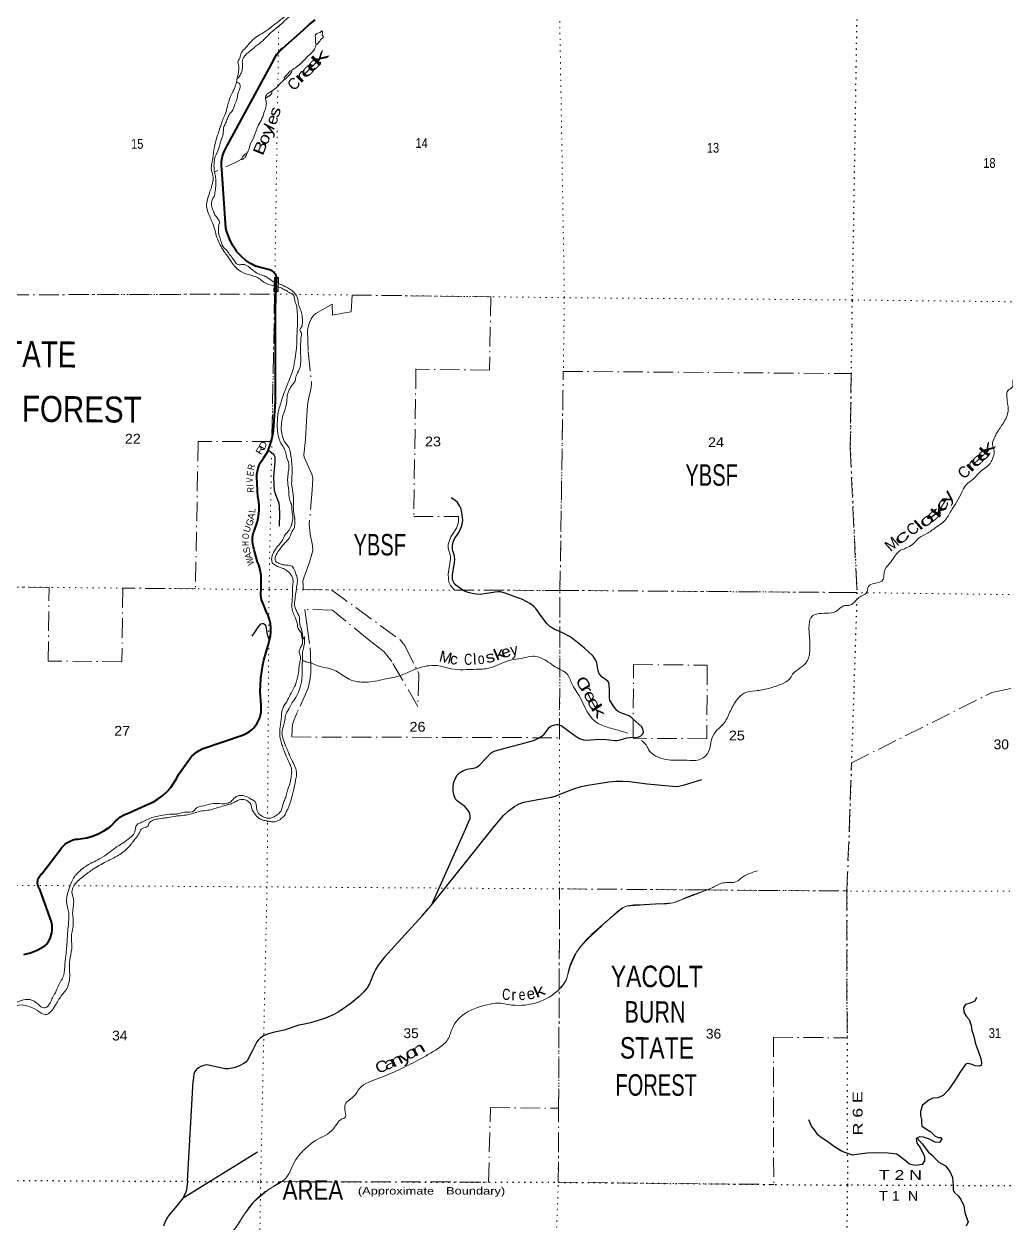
# Model space of a CAD drawing. Header units: feet. Extents: x -481249 to -254670, y -730376 to -544252.
# Drawn here: x -302916 to -285320, y -691409 to -669920 of the extents above; entities that cross this region are included whole.
import ezdxf

# ---------------------------------------------------------------- set-up
doc = ezdxf.new("R2010")
doc.units = ezdxf.units.FT
doc.header["$LTSCALE"] = 70
doc.linetypes.add('DOT_DASHED', pattern=[7.7, 5, -1.2, 0.3, -1.2])
doc.linetypes.add('DOTTED', pattern=[1.5, 0.3, -1.2])
for name, color, linetype, lineweight in [('26', 7, 'Continuous', 40), ('27', 7, 'Continuous', 13), ('29', 7, 'Continuous', 25), ('34', 7, 'Continuous', 25), ('39', 7, 'Continuous', 13), ('41', 7, 'Continuous', 13), ('44', 7, 'DOT_DASHED', 13), ('6', 7, 'DOTTED', 25), ('61', 7, 'Continuous', 13), ('7', 7, 'DOTTED', 13)]:
    doc.layers.add(name, color=color, linetype=linetype, lineweight=lineweight)

msp = doc.modelspace()

# ---------------------------------------------------------------- linework, layer by layer
at = {"layer": '26'}
for points in [[(-298389.34, -674464.91), (-298393.02, -674447.71), (-298398.47, -674431), (-298405.64, -674414.95), (-298414.44, -674399.73), (-298424.79, -674385.52), (-298436.57, -674372.47), (-298449.65, -674360.72), (-298463.88, -674350.4), (-298479.12, -674341.62), (-298488.26, -674337.56), (-298513.14, -674328.76), (-298538.26, -674321.96), (-298764.72, -674260.64), (-298857.94, -674210.04), (-298945.35, -674149.98), (-299026.02, -674081.11), (-299099.03, -674004.18), (-299109.62, -673991.59), (-299178.6, -673882.84), (-299235.84, -673767.48), (-299280.71, -673646.77), (-299300.52, -673576.23), (-299371.16, -672519.03), (-299377.19, -672461.53), (-299377.17, -672403.71), (-299371.12, -672346.22), (-299359.08, -672289.67), (-299341.2, -672234.69), (-299317.67, -672181.88), (-299298.37, -672147.17), (-298440.09, -670560.58), (-298413.79, -670508.71), (-298382.21, -670459.88), (-298345.71, -670414.62), (-298329.62, -670398.46), (-298304.78, -670373.52), (-298279.72, -670351.76), (-297912.2, -670032.56), (-297810.34, -669934.73), (-297698.81, -669848.08)], [(-298445.81, -677203.12), (-298409.21, -676686.48), (-298408.76, -676021.05), (-298408.02, -675018.89), (-298389.34, -674464.91)], [(-301275.6, -684207.67), (-301231.09, -684164.74), (-301189.16, -684132.03), (-301144.04, -684103.87), (-301096.22, -684080.59), (-301063.48, -684068.04), (-300689, -683900.53), (-300597, -683858.67), (-300509.87, -683807.43), (-300428.58, -683747.36), (-300354.02, -683679.12), (-300286.99, -683603.46), (-300228.24, -683521.21), (-300178.41, -683433.27), (-300149.76, -683370.36), (-299917.51, -683052.68), (-299874.04, -683009.78), (-299826.33, -682971.66), (-299774.9, -682938.73), (-299720.3, -682911.37), (-299705.43, -682905.11), (-299017.82, -682671.51), (-298968.58, -682653.48), (-298921.49, -682630.4), (-298877.08, -682602.53), (-298835.82, -682570.17), (-298798.17, -682533.68), (-298764.54, -682493.44), (-298735.3, -682449.92), (-298710.77, -682403.57), (-298691.22, -682354.92), (-298676.86, -682304.49), (-298667.85, -682252.83), (-298664.29, -682200.51), (-298666.22, -682148.11), (-298668.58, -682126.86), (-298683.38, -681886.49), (-298672.97, -681645.89), (-298637.46, -681407.69), (-298618.3, -681321.77), (-298536.57, -681034.21), (-298514.07, -680962.63), (-298499.17, -680889.1), (-298492.03, -680814.42), (-298492.75, -680739.39), (-298501.3, -680664.85), (-298517.6, -680591.62), (-298541.46, -680520.49), (-298567.34, -680462.58), (-298625.6, -680321.52), (-298643.41, -680281.9), (-298656.98, -680240.65), (-298666.17, -680198.2), (-298670.86, -680155.02), (-298671.02, -680111.58), (-298666.64, -680068.37), (-298664.24, -680054.44), (-298667.9, -679870), (-298668.42, -679805.09), (-298675.72, -679740.59), (-298689.73, -679677.21), (-298710.28, -679615.64), (-298732.1, -679566.51), (-298789.3, -679341.28), (-298804.68, -679291.3), (-298814.75, -679239.99), (-298819.4, -679187.91), (-298818.59, -679135.63), (-298812.31, -679083.72), (-298800.64, -679032.75), (-298793.07, -679008.52), (-298732.86, -678838.93), (-298712.67, -678740.86), (-298702.84, -678641.22), (-298703.48, -678541.1), (-298714.59, -678441.6), (-298723.23, -678396.1), (-298742.73, -678041.08), (-298740.54, -677986.68), (-298732.68, -677932.82), (-298719.23, -677880.07), (-298700.35, -677829.02), (-298676.22, -677780.22), (-298647.13, -677734.2), (-298622.31, -677701.91), (-298548.75, -677584.61), (-298501.79, -677464.23), (-298467.68, -677339.61), (-298446.77, -677212.11), (-298445.81, -677203.12)], [(-302918.84, -686598.96), (-302797.84, -686564.24), (-302681.13, -686517.06), (-302569.98, -686457.95), (-302544.33, -686442.09), (-302512.95, -686409.06), (-302485.2, -686372.94), (-302461.38, -686334.11), (-302441.74, -686293.01), (-302426.51, -686250.08), (-302415.85, -686205.79), (-302409.88, -686160.63), (-302408.66, -686115.09), (-302412.21, -686069.68), (-302420.48, -686024.88), (-302423.51, -686012.98), (-302625.4, -685441.79), (-302638.28, -685424.31), (-302649.26, -685405.58), (-302658.23, -685385.8), (-302665.07, -685365.2), (-302669.73, -685343.99), (-302672.15, -685322.42), (-302672.29, -685300.7), (-302670.17, -685279.1), (-302665.8, -685257.83), (-302659.23, -685237.13), (-302650.53, -685217.24), (-302639.8, -685198.36), (-302627.16, -685180.71), (-302612.74, -685164.48), (-302596.7, -685149.84), (-302594.14, -685147.78), (-302267.18, -684721.16), (-302242.96, -684685.8), (-302215.17, -684653.17), (-302184.13, -684623.62), (-302150.17, -684597.48), (-302113.66, -684575.04), (-302075, -684556.53), (-302034.63, -684542.16), (-301992.97, -684532.1), (-301950.49, -684526.44), (-301908.73, -684525.23), (-301797.53, -684506.32), (-301688.92, -684475.9), (-301584.08, -684434.29), (-301484.16, -684381.95), (-301390.26, -684319.45), (-301361.79, -684297.52), (-301275.6, -684207.67)]]:
    msp.add_lwpolyline(points, dxfattribs=at)
at = {"layer": '29'}
for p, q in [((-294978.41, -684288.32), (-295621.59, -685715.53)), ((-299984.62, -690658.48), (-299886.84, -688867.3)), ((-300063.96, -690955.91), (-298731.8, -690130.89))]:
    msp.add_line(p, q, dxfattribs=at)
for points in [[(-298536.6, -677560.22), (-298453.7, -677620.6), (-298436.64, -677641.93), (-298423.85, -677676.05), (-298419.59, -677759.23), (-298443.04, -678038.64), (-298440.91, -678175.14), (-298430.25, -678266.85), (-298419.59, -678320.17), (-298366.3, -678460.94), (-298351.37, -678503.6), (-298342.85, -678580.38), (-298336.45, -678693.42), (-298344.98, -678919.5)], [(-295204.91, -679433.48), (-295235.82, -679346.03), (-295240.09, -679311.91), (-295237.95, -679252.19), (-295220.9, -679190.33), (-295201.71, -679149.81), (-295133.5, -679053.83), (-295097.26, -678987.71), (-295075.94, -678923.73), (-295056.75, -678861.87), (-295054.62, -678808.55), (-295067.41, -678672.05), (-295084.47, -678608.06), (-295105.78, -678561.14), (-295127.1, -678524.88), (-295150.55, -678495.02), (-295197.45, -678456.63), (-295259.27, -678411.84)], [(-292427.21, -681852.13), (-292430.41, -681764.7), (-292438.94, -681724.17), (-292454.93, -681698.58), (-292557.25, -681626.06), (-292596.69, -681579.14), (-292615.87, -681553.55), (-292625.47, -681515.15), (-292651.05, -681370.12), (-292679.83, -681304), (-292719.27, -681250.68), (-292881.28, -681101.38), (-293085.93, -680935.02), (-293139.22, -680898.76), (-293277.79, -680828.37), (-293418.49, -680764.39), (-293495.22, -680715.34), (-293554.92, -680657.75), (-293670.04, -680499.91), (-293743.58, -680397.53), (-293780.89, -680359.15), (-293851.23, -680305.82), (-293985.54, -680235.44), (-294309.57, -680111.73), (-294377.78, -680098.93), (-294418.28, -680096.8), (-294475.85, -680103.2), (-294665.57, -680135.19), (-294740.19, -680141.59), (-294815.86, -680137.32), (-294885.15, -680124.53), (-294956.56, -680107.46), (-295021.58, -680081.87), (-295103.65, -680032.81), (-295179.33, -679975.23), (-295208.11, -679941.1), (-295229.43, -679896.31), (-295237.96, -679855.78), (-295239.02, -679787.54), (-295200.65, -679574.25), (-295196.39, -679508.12), (-295204.91, -679433.48)], [(-298515.68, -680970.56), (-298546.45, -680888.12), (-298552.31, -680863.59), (-298577.89, -680712.16), (-298590.15, -680691.9), (-298603.47, -680680.16), (-298619.99, -680671.63), (-298641.84, -680669.5), (-298667.96, -680674.83), (-298677.55, -680679.1), (-298690.87, -680688.69), (-298722.85, -680729.22), (-298793.2, -680833.73), (-298833.7, -680893.45)], [(-294978.41, -684288.32), (-294921.37, -684159.88), (-294918.17, -684108.7), (-294934.16, -684053.24), (-294975.73, -683989.26), (-295019.44, -683942.33), (-295147.34, -683848.49), (-295182.51, -683810.09), (-295207.03, -683754.64), (-295225.15, -683669.33), (-295224.09, -683592.54), (-295212.35, -683507.23), (-295185.71, -683434.71), (-295152.67, -683383.52), (-295113.23, -683340.87), (-295054.6, -683302.47), (-294976.8, -683276.88), (-294831.84, -683251.29), (-294794.53, -683234.22), (-294746.57, -683200.1), (-294546.18, -682982.55), (-294514.21, -682961.22), (-294473.7, -682944.15), (-294315.95, -682905.76), (-293868.28, -682786.32), (-293769.16, -682754.33), (-293697.74, -682718.07), (-293634.86, -682681.81), (-293595.41, -682645.55), (-293497.35, -682521.85), (-293474.97, -682504.78), (-293464.31, -682500.52), (-293403.56, -682479.19), (-293376.91, -682477.05), (-293344.93, -682477.05), (-293292.7, -682491.99), (-293024.1, -682688.21), (-292963.35, -682722.33), (-292890.87, -682750.06), (-292840.77, -682756.46), (-292678.75, -682743.67), (-292529.53, -682739.4), (-292329.14, -682760.73), (-292290.77, -682760.73), (-292235.35, -682747.93), (-292111.7, -682713.81), (-292060.54, -682705.27), (-291924.11, -682701.01), (-291896.39, -682694.61), (-291864.42, -682679.68), (-291826.04, -682643.42), (-291813.26, -682607.16), (-291826.04, -682558.11), (-291847.36, -682517.58), (-291945.43, -682423.74), (-292025.37, -682353.36), (-292077.6, -682321.36), (-292171.39, -682282.97), (-292260.93, -682244.58), (-292293.98, -682221.13), (-292313.16, -682201.93), (-292354.73, -682146.46), (-292402.7, -682065.43), (-292415.49, -682035.57), (-292422.94, -682001.43), (-292427.21, -681852.13)], [(-294482.42, -684294.6), (-294323.43, -684106.57), (-294232.83, -684019.11), (-294127.31, -683944.47), (-294040.97, -683895.41), (-293961.03, -683867.69), (-293709.48, -683820.76), (-293466.46, -683778.11), (-293395.05, -683758.9), (-293138.17, -683654.4), (-293047.57, -683620.27), (-292930.32, -683586.14), (-292814.14, -683560.56), (-292438.96, -683500.84), (-292306.78, -683490.16), (-292183.14, -683490.16), (-292068.03, -683496.57), (-291748.27, -683534.96), (-291296.33, -683581.88), (-291229.17, -683584.02), (-291180.14, -683577.62), (-291083.16, -683556.29), (-290771.92, -683458.18)], [(-296463.65, -686647.65), (-295778.88, -685900.92), (-295665.35, -685770.11), (-295621.59, -685715.53), (-294482.42, -684294.6)], [(-296463.65, -686647.65), (-296569.38, -686788.89), (-296611.92, -686857.43), (-296652.41, -686942.58), (-296727.14, -687121.18), (-296768.65, -687193.88), (-296826.77, -687262.41), (-296911.88, -687349.64), (-297050.96, -687465.94), (-297275.14, -687623.78), (-297389.31, -687686.08), (-297515.94, -687740.08), (-297642.56, -687781.62), (-297781.64, -687819), (-297919.67, -687848.08), (-297993.37, -687864.69), (-298254.92, -687951.91), (-298450.04, -687993.45), (-298536.18, -688016.3), (-298611.96, -688047.45), (-298679.41, -688091.06), (-298718.85, -688130.52), (-298740.65, -688159.6), (-298827.84, -688329.9), (-298910.87, -688487.73), (-298942, -688527.2), (-298985.6, -688558.35), (-299054.1, -688593.66), (-299151.66, -688624.8), (-299257.52, -688645.58), (-299298, -688647.65), (-299317.72, -688645.57), (-299417.36, -688620.65), (-299609.37, -688579.12)], [(-285849.76, -687365.68), (-285880.68, -687435.36), (-285959.27, -687470.25), (-286047.74, -687492.96), (-286078.51, -687550.62), (-286073.47, -687630.87), (-286036.28, -687703.59), (-285980.88, -687762.55), (-285946.12, -687871.3), (-285929.14, -687957.74), (-285904.09, -688040.3), (-285882.97, -688116.78), (-285865.89, -688195.2), (-285811.56, -688342.34), (-285772.93, -688461.17), (-285759.85, -688539.54), (-285762.42, -688585.6), (-285798.66, -688599.08), (-285872.71, -688589.94), (-285942.51, -688560.83), (-286016.55, -688551.69), (-286050.87, -688571.21), (-286146.79, -688712.07), (-286242.9, -688868.95), (-286353, -689021.62), (-286448.46, -689124.4), (-286539.12, -689163.11), (-286629.4, -689169.76), (-286704.03, -689208.72), (-286817.36, -689297.2), (-286854.84, -689412.88), (-286851.69, -689483.08), (-286836.52, -689553.46), (-286835.2, -689609.6), (-286825.93, -689671.87), (-286666.84, -689774.49), (-286591.59, -689849.78), (-286527.76, -689874.8), (-286489.68, -689875.37), (-286469.94, -689899.72), (-286508.84, -689967.28), (-286586.92, -689960.09), (-286692.52, -689908.38), (-286796.29, -689870.74), (-286868.33, -689861.63), (-286914.12, -689889.15)], [(-299609.37, -688579.12), (-299651.92, -688574.96), (-299691.36, -688583.26), (-299745.33, -688601.95), (-299791, -688628.95), (-299828.36, -688662.18), (-299859.5, -688707.87), (-299869.88, -688739.02), (-299878.18, -688790.95), (-299886.84, -688867.3)], [(-288268.76, -690120.44), (-288391.84, -690043.78), (-288512.81, -689953.12), (-288632.25, -689876.66), (-288689.56, -689826.28), (-288749.57, -689735.58), (-288803.5, -689673.27), (-288851.64, -689556.57)], [(-286914.12, -689889.15), (-286926.89, -689896.82), (-286917.82, -689975.13), (-286862.61, -690050.12), (-286782.41, -690211.67), (-286777.42, -690295.93), (-286824.3, -690359.36), (-286946.76, -690375.54), (-287050.74, -690355.93), (-287126.09, -690288.65), (-287273.04, -690176.2), (-287433.11, -690153.74), (-287625.49, -690150.83), (-287809.95, -690156.06), (-287950.47, -690173.98), (-288068.97, -690194.23), (-288190.73, -690152.3), (-288268.76, -690120.44)], [(-286914.12, -689889.15), (-286823.81, -689990.58), (-286709.36, -690138.62), (-286633.92, -690197.89), (-286590.49, -690252.66), (-286523.11, -690315.81), (-286403.71, -690385.76), (-286328.73, -690483.1), (-286279.93, -690590.06), (-286265.7, -690738.59), (-286266.61, -690812.74), (-286247.08, -690855.12), (-286171.79, -690926.41), (-286130.41, -690985.16), (-286077.67, -691098.19), (-286055.12, -691220.8), (-286030.14, -691309.36), (-285999.01, -691385.99), (-286034.03, -691463.63)], [(-299984.62, -690658.48), (-299995.46, -690759.78), (-300005.84, -690811.7), (-300024.52, -690869.85), (-300063.96, -690955.91)], [(-300063.96, -690955.91), (-300178.14, -691098.3), (-300315.14, -691260.29), (-300353.54, -691322.59), (-300389.87, -691397.36), (-300413.74, -691463.82)]]:
    msp.add_lwpolyline(points, dxfattribs=at)
at = {"layer": '34', "lineweight": 13}
msp.add_spline([(-261118.49, -684692.96), (-261186.54, -684902.46), (-261332.31, -685186.87), (-261520.98, -685536.77), (-261805.35, -685845.13), (-262159.22, -686100.34), (-262512.28, -686289.42), (-263134.02, -686486.46), (-263860.11, -686693.95), (-264932.06, -686992.41), (-265650.08, -687196.02), (-266372.34, -687427.58), (-267079.81, -687639.36), (-268661.36, -688202), (-268934.94, -688326.88), (-269740.16, -688777.69), (-271165.93, -689666.27), (-271538.62, -689874.89), (-272434.97, -690338.36), (-273188.14, -690629.62), (-274255.54, -690884.07), (-275165.07, -691012.62), (-276612.05, -691165.12), (-277601.15, -691244.37), (-278534.75, -691374.56), (-278979.04, -691484.09), (-279587.41, -691735.45), (-280358.3, -692164.74), (-280951.86, -692516.53), (-281369.18, -692714.66), (-281817.06, -692790.07), (-282545.92, -692730.95), (-283180.27, -692647.2), (-283645.33, -692652.19), (-284125.93, -692806.89), (-284680.08, -693187.73), (-285323.42, -693841.42), (-286094.36, -694439.06), (-286894.38, -694791.74), (-287495.57, -694947.01), (-288146.12, -695041.39), (-288330.43, -695051.31)], degree=3, dxfattribs=at)
at = {"layer": '39'}
msp.add_line((-299500.37, -672572.66), (-299441.28, -672545.26), dxfattribs=at)
for points in [[(-298243.26, -670910.88), (-298252.03, -670891.38), (-298234.9, -670859.58), (-298188.41, -670814.31), (-298154.16, -670766.6), (-298121.13, -670750.7), (-298113.79, -670770.27), (-298146.82, -670816.76), (-298201.87, -670871.81), (-298228.78, -670906.06), (-298242.24, -670910.96)], [(-299297.75, -672478.8), (-299137.5, -672405.81), (-299020.57, -672341.19)]]:
    msp.add_lwpolyline(points, dxfattribs=at)
for points in [[(-299086.34, -670901.23), (-299033.2, -670815.73), (-299008.29, -670745.9), (-298999.37, -670673.86), (-299002.17, -670579.62), (-298979.42, -670521.79), (-298861.77, -670401.06), (-298770.73, -670326.07), (-298637.26, -670219.57), (-298527.75, -670108.75), (-298402.25, -670000.14), (-298262.56, -669877.69), (-298171.45, -669796.69), (-298056.04, -669693.96), (-297946.58, -669587.15), (-297813, -669472.63), (-297689.2, -669339.95), (-297575.68, -669229.18), (-297460.07, -669110.42), (-297330.21, -668973.81), (-297234.22, -668824.73), (-297108.14, -668670.03), (-297008.66, -668561.08), (-296935.44, -668469.83), (-296853.67, -668336.6), (-296777.47, -668169.23), (-296728.01, -668057.63), (-296629.28, -667850.46), (-296547.46, -667713.22), (-296445.52, -667568.23), (-296377.94, -667448.84), (-296340.72, -667355.12), (-296293.61, -667271.55), (-296262.24, -667165.73), (-296212.42, -667026.07), (-296155.66, -666970.69), (-296093.23, -666941.44), (-296027.03, -666930.27), (-295937.34, -666961.5), (-295873.6, -666986.38), (-295763.21, -666963.76), (-295649.02, -666957.22), (-295542.48, -666922.52), (-295455.82, -666877.55), (-295367.4, -666850.64), (-295193.08, -666837.35), (-295091.23, -666822.56), (-295030.46, -666825.03), (-295004.17, -666808.6)], [(-298432.38, -674611.19), (-298480.76, -674599.05), (-298570.49, -674571.83), (-298755.16, -674453.18), (-298852.88, -674423.85), (-298942.61, -674396.63), (-299103.54, -674300.34), (-299180.51, -674213.15), (-299251.21, -674106.01), (-299312.21, -674023.04), (-299355.46, -673960.34), (-299412.18, -673855.38), (-299460.81, -673744.51), (-299495.16, -673611.78), (-299549.24, -673456.75), (-299588.15, -673368.05), (-299634.53, -673237.17), (-299641.11, -673124.84), (-299609.53, -673002.99), (-299588.65, -672935.11), (-299557.48, -672845.32), (-299540.6, -672777.4), (-299523.72, -672709.47), (-299534.71, -672629.15), (-299558.59, -672460.48), (-299541.53, -672378.52), (-299528.4, -672290.5), (-299513.09, -672188.48), (-299485.29, -672048.54), (-299447.53, -671912.74), (-299412.15, -671806.96), (-299383.03, -671721.16), (-299353.97, -671639.36), (-299312.71, -671543.68), (-299268.77, -671393.93), (-299200.02, -671182.36), (-299173.36, -671132.6), (-299144.55, -671070.84), (-299123.82, -671014.99), (-299107.12, -670961.09), (-299100.48, -670911.07), (-299087.78, -670857.11), (-299074.95, -670793.14), (-299067.47, -670676.99), (-299078.23, -670578.64), (-299045.59, -670530.96), (-299043.26, -670504.93), (-298920.82, -670322.12), (-298811.16, -670199.28), (-298685.92, -670110.71), (-298542.59, -670016.36), (-298423.32, -669925.71), (-298277.76, -669813.35), (-298140.18, -669698.88), (-298026.74, -669594.13), (-297909.15, -669477.4), (-297825.86, -669382.27), (-297758.64, -669290.94), (-297636.63, -669142.2), (-297563.48, -669056.97), (-297433.86, -668938.39), (-297350.57, -668843.26), (-297267.21, -668742.12)], [(-298117.99, -670748.7), (-298030.65, -670688.44), (-297986.16, -670652.94), (-297890.91, -670561.97), (-297821.97, -670492.72), (-297712.33, -670371.87), (-297691.8, -670332.05), (-297681.26, -670290.1), (-297690.78, -670251.89), (-297693.61, -670159.66), (-297695.21, -670127.57), (-297652.62, -670084.03), (-297608.4, -670070.57), (-297578.05, -670044.91), (-297568.55, -670085.12), (-297572.94, -670115.13), (-297551.35, -670149.48), (-297579.78, -670181.18), (-297616.4, -670226.8), (-297644.9, -670264.52), (-297681.11, -670293.31)], [(-299540.16, -673058.01), (-299503.32, -672994.35), (-299494.65, -672942.35), (-299479.19, -672828.3), (-299475.86, -672724.12), (-299481.18, -672669.93), (-299502.02, -672577.46), (-299510.09, -672425.03), (-299490.5, -672301.02), (-299447.29, -672209.38), (-299386.73, -672011.74), (-299347.09, -671885.98), (-299333.45, -671757.88), (-299302.66, -671698.15), (-299271.62, -671618.38), (-299232.57, -671538.71), (-299159.17, -671433.43), (-299138.18, -671357.54), (-299094.85, -671255.88), (-299085.8, -671173.82), (-299069.28, -671133.95), (-299044.21, -671052.1), (-299045.55, -670999.97), (-299107.12, -670961.09)], [(-299018.92, -672344.11), (-298998.04, -672301.39), (-298977.7, -672275.6), (-298947.32, -672247.93), (-298925.12, -672234.19), (-298871.45, -672106.61), (-298789.17, -671933.3), (-298720.62, -671737.77), (-298651.02, -671616.41), (-298605.25, -671480.71), (-298576.03, -671386.88), (-298578.94, -671300.66), (-298590.26, -671246.4), (-298561.4, -671180.63), (-298527.01, -671153.01), (-298466.48, -671115.72), (-298375.45, -671040.73), (-298300.37, -670961.53), (-298243.26, -670910.88)], [(-298474.38, -671121.69), (-298474.99, -671130.25), (-298476.21, -671151.96), (-298478.97, -671164.81), (-298499.76, -671190.5), (-298509.55, -671200.29), (-298524.84, -671211.91), (-298541.66, -671219.56), (-298560.63, -671233.01), (-298571.02, -671238.82), (-298585.4, -671242.49), (-298590.9, -671241.58)], [(-298921.8, -672232.05), (-298931.41, -672271.54), (-298950.62, -672307.82), (-298994.37, -672340.91), (-299013.58, -672347.31), (-299020.57, -672341.19)], [(-288151.22, -680343.67), (-288090.4, -680323.25), (-287988.36, -680229.06), (-287915.15, -680174.4), (-287823.9, -680120.1), (-287781.46, -679998.65), (-287680.24, -679946.56), (-287520.49, -679873.59), (-287506.83, -679789.65), (-287489.06, -679699.79), (-287386.2, -679563.52), (-287311.98, -679456.74), (-287238.18, -679372.02), (-287106.71, -679310.51), (-286997.24, -679246.55), (-286874.66, -679126.72), (-286728.82, -679047.45), (-286568.33, -678936.4), (-286419.82, -678823.11), (-286304.13, -678644.99), (-286204.93, -678490.6), (-286115.48, -678321.98), (-286044.8, -678191.08), (-285959.17, -678116.62), (-285849, -678016.58), (-285787.58, -677949.65), (-285689.93, -677875.43), (-285583.54, -677763.29), (-285545.61, -677667.82), (-285529.88, -677579.91), (-285561.45, -677450.96), (-285527.07, -677331.35), (-285481.32, -677246.06), (-285369.79, -677075.88), (-285311.55, -676966.78), (-285280.9, -676833.07), (-285290.75, -676720.59), (-285305.83, -676567.91), (-285288.37, -676494.08), (-285215.07, -676435.4), (-285193.87, -676375.68), (-285196.91, -676325.5), (-285154.86, -676224.09), (-285104.76, -676120.84), (-285077.96, -675979.03), (-285050.69, -675813.16), (-285017.69, -675661.45), (-284967.74, -675566.22), (-284876.94, -675431.71), (-284752.13, -675299.89), (-284701.91, -675190.63), (-284672.81, -675137.08), (-284555.25, -675069.28), (-284450.85, -674957.1), (-284405.15, -674873.81), (-284212.21, -674743.37), (-284084.28, -674657.73), (-284012.01, -674444.65), (-283995.44, -674210.4), (-283986.64, -674066.22), (-283977.01, -673879.95), (-283921.8, -673616.41), (-283881.17, -673484.9), (-283825.78, -673315.59), (-283787.5, -673202.08), (-283733.68, -673010.69), (-283709.7, -672910.92), (-283657.44, -672799.7), (-283601.75, -672718.61), (-283545.95, -672631.52), (-283538.39, -672551.47)], [(-298432.21, -674539.6), (-298447.89, -674533.33), (-298568.99, -674453.59), (-298662.63, -674418.3), (-298766.1, -674368.86), (-298894.95, -674268.97), (-298990.54, -674229.65), (-299062.67, -674234.73), (-299106.47, -674216.12), (-299143.87, -674165.53), (-299189.11, -674102.81), (-299252.14, -674021.81), (-299293.49, -673967.16), (-299354.72, -673902.23), (-299383.7, -673819.68), (-299416.45, -673719.03), (-299431.41, -673636.66), (-299430.55, -673568.53), (-299426.16, -673538.52), (-299413.26, -673468.54), (-299483.89, -673355.38), (-299517.05, -673286.8), (-299551.9, -673194.15), (-299554.91, -673115.94), (-299540.16, -673058.01)], [(-298335.91, -677376.91), (-298362.84, -677290.38), (-298373.55, -677188.02), (-298378.66, -677117.8), (-298373.33, -677013.65), (-298366.05, -676913.52), (-298342.64, -676803.59), (-298305.16, -676689.83), (-298284.15, -676611.93), (-298259.24, -676542.11), (-298215.83, -676434.44), (-298172.32, -676318.75), (-298120.7, -676195.15), (-298080.83, -676051.36), (-298065.52, -675949.34), (-298037.24, -675771.32), (-298025.55, -675639.18), (-298023.35, -675466.84), (-298017.8, -675344.65), (-298014.37, -675232.45), (-298015.83, -675190.34), (-298016.97, -675122.18), (-298025.7, -675021.85), (-298036.79, -674949.55), (-298056.22, -674903.2), (-298067.49, -674844.93), (-298080.82, -674790.64), (-298102.4, -674756.28), (-298156.24, -674739.55), (-298195.91, -674710.98), (-298233.66, -674688.44), (-298271.46, -674669.91), (-298321.19, -674645.21), (-298432.38, -674611.19)], [(-297886.26, -680900.34), (-297904.73, -680936.18), (-297933.28, -680819.55), (-297958.15, -680729.04), (-297977.07, -680642.61), (-297979.9, -680550.37), (-298009.14, -680487.86), (-298042.22, -680413.27), (-298067.27, -680336.78), (-298062.07, -680242.64), (-298050.99, -680158.6), (-298037.91, -680074.59), (-298026.78, -679986.55), (-298015.53, -679888.48), (-298036.37, -679796.01), (-298065.43, -679719.47), (-298112.44, -679638.69), (-298208.29, -679619.41), (-298290.2, -679606.32), (-298359.92, -679579.36), (-298409.53, -679544.64), (-298416.92, -679496.44), (-298396.09, -679432.57), (-298332.74, -679331.17), (-298235.14, -679212.18), (-298180.38, -679156.77), (-298128.99, -679051.21), (-298071.47, -678935.7), (-298060.29, -678843.65), (-298074.73, -678719.19), (-298089.23, -678600.75), (-298085.5, -678464.5), (-298090.18, -678360.22), (-298117.96, -678183.48), (-298116.38, -678059.23), (-298110.59, -677919), (-298116.97, -677790.64), (-298131.37, -677664.18), (-298146.34, -677581.81), (-298179.19, -677489.19), (-298208.78, -677454.73), (-298236.4, -677422.3), (-298283.03, -677311.46), (-298301.9, -677221.02), (-298299.97, -677068.72), (-298272.11, -676924.77), (-298211.49, -676723.12), (-298197.72, -676585), (-298162.3, -676475.22), (-298097, -676377.85), (-298058.18, -676316.22), (-298039.04, -676228.28), (-297983.55, -676114.75), (-297955.69, -675970.8), (-297956.42, -675870.58), (-297962.64, -675730.19), (-297954.75, -675581.98), (-297950.01, -675523.91), (-297945.32, -675469.86), (-297970.45, -675399.38), (-297943.79, -675349.62), (-297924.68, -675263.68), (-297926.2, -675225.58), (-297933.21, -675147.32), (-297959.91, -675042.75), (-297987.14, -674980.26), (-298003.98, -674887.84), (-298023.1, -674817.44), (-298076.07, -674732.57), (-298133.51, -674683.72), (-298210.98, -674636.62), (-298282.63, -674603.62), (-298344.32, -674574.76), (-298432.21, -674539.6)], [(-300778.18, -684214.14), (-300638.12, -684149.72), (-300467.4, -684105.84), (-300304.97, -684083.89), (-300176.79, -684079.54), (-300042.23, -684045.21), (-299869.77, -684021.39), (-299843.32, -683987.66), (-299692.44, -683929.49), (-299527.77, -683889.54), (-299371.68, -683893.57), (-299259.44, -683883), (-299188.8, -683837.81), (-299132.02, -683780.42), (-299045.49, -683745.47), (-298931.66, -683766.99), (-298836.2, -683816.33), (-298774.71, -683861.22), (-298748.09, -683971.81), (-298711.29, -684068.49), (-298653.8, -684113.33), (-298604.12, -684142.04), (-298522.21, -684155.13), (-298435.79, -684128.19), (-298373.23, -684088.91), (-298310.29, -684019.58), (-298258.16, -683855.9), (-298225.09, -683774.15), (-298195.69, -683666.3), (-298152.06, -683540.59), (-298130.51, -683420.61), (-298119.2, -683318.54), (-298132.04, -683226.17), (-298173, -683141.46), (-298215.76, -683040.69), (-298262.35, -682925.84), (-298293.25, -682837.25), (-298321.98, -682734.65), (-298332.94, -682652.33), (-298325.25, -682520.15), (-298302.79, -682328.03), (-298291.38, -682217.94), (-298225.73, -682092.52), (-298162.2, -681977.09), (-298092.44, -681843.7), (-298043.1, -681742.12), (-298019.97, -681654.23), (-297996.67, -681554.32), (-297991.75, -681482.23), (-297978.65, -681396.21), (-297963.54, -681310.22), (-297966.6, -681236.02), (-297983.62, -681157.63), (-297958.79, -681093.82), (-297927.87, -681024.07), (-297923.16, -680968.01), (-297938.38, -680895.04), (-297949.47, -680833.38), (-298002.49, -680752.51), (-298017.54, -680676.15), (-298036.61, -680601.75), (-298061.86, -680541.29), (-298102.62, -680440.54), (-298115.41, -680344.17), (-298107.75, -680213.99), (-298103.96, -680073.74), (-298100.74, -679977.57), (-298093.89, -679911.52), (-298106.99, -679839.19), (-298154.05, -679762.42), (-298205.53, -679717.65), (-298289.01, -679670.47), (-298356.78, -679647.54), (-298422.43, -679614.62), (-298458.15, -679590.11), (-298477.5, -679537.74), (-298468.4, -679451.68), (-298443.62, -679391.87), (-298372.14, -679280.55), (-298292.88, -679187.38), (-298227.25, -679063.96), (-298164.23, -678988.61), (-298108.36, -678845.03), (-298100.97, -678736.89), (-298115.48, -678618.45), (-298124.34, -678528.14), (-298159.22, -678437.49), (-298169.32, -678287.04), (-298180.36, -678210.73), (-298190.28, -678046.24), (-298176.72, -677924.16), (-298171.21, -677805.97), (-298209.66, -677681.21), (-298226.63, -677598.81), (-298265.52, -677508.11), (-298310.58, -677431.36), (-298335.91, -677376.91)], [(-291850.33, -682759), (-291820.55, -682784.93), (-291755.46, -682861.94), (-291724.2, -682922.48), (-291631.3, -683015.88), (-291276.23, -683114.69), (-291036.02, -683115.8), (-290823.7, -683106.53), (-290649.73, -682964.48), (-290590.61, -682722.72), (-290492.6, -682571.66), (-290383.14, -682464.85), (-290266.3, -682249.9), (-290141.4, -682031.04), (-290011.77, -681912.47), (-289807.03, -681869.02), (-289580.32, -681829.87), (-289355.15, -681754.63), (-289201.86, -681664.42), (-289142.67, -681574.99), (-289005.09, -681460.52), (-288891.63, -681353.76), (-288834.71, -681128.01), (-288840.09, -680921.5), (-288846.99, -680676.88), (-288797.16, -680537.22), (-288712.57, -680496.23), (-288536.2, -680480.48), (-288367.64, -680448.59), (-288298.85, -680391.36), (-288242.32, -680354.01)], [(-288242.32, -680354.01), (-288220.11, -680345.15), (-288191.49, -680342.76), (-288165.25, -680342.76), (-288150.5, -680343.62)], [(-300650.8, -684215.57), (-300612.66, -684194.15), (-300526.26, -684169.21), (-300403.91, -684150.76), (-300331.75, -684143.68), (-300189.26, -684115.46), (-300117.1, -684108.38), (-299974.74, -684090.18), (-299854.19, -684055.67), (-299717.65, -684023.37), (-299591.33, -684006.97), (-299474.78, -683972.4), (-299360.26, -683939.81), (-299243.73, -683907.25), (-299165.29, -683878.2), (-299122.95, -683854.7), (-299058.52, -683825.47), (-298950.41, -683824.87), (-298898.73, -683853.6), (-298849.38, -683908.36), (-298832.28, -683980.74), (-298791.25, -684059.44), (-298722.19, -684138.5), (-298694.44, -684160.91), (-298616.77, -684191.98), (-298548.87, -684204.89), (-298480.94, -684215.79), (-298414.89, -684216.65), (-298308.1, -684161.91), (-298249.31, -684104.55), (-298206.18, -684018.92), (-298175.42, -683961.2), (-298139.99, -683851.42), (-298102.41, -683729.64), (-298079.15, -683631.73), (-298057.7, -683519.77), (-298044.78, -683447.78), (-298031.49, -683347.74), (-298048.39, -683259.33), (-298104.9, -683138.34), (-298151.74, -683043.52), (-298186.6, -682950.87), (-298229.41, -682854.11), (-298277.74, -682719.19), (-298292.58, -682626.8), (-298266.95, -682500.86), (-298241.58, -682394.96), (-298220.14, -682283), (-298183.3, -682219.34), (-298107.46, -682080.02), (-298074.8, -682030.33), (-297992.77, -681877.07), (-297967.78, -681801.23), (-297942.59, -681709.35), (-297933.26, -681605.25), (-297928.47, -681543.18), (-297930.76, -681408.86), (-297925.82, -681334.76), (-297924.9, -681262.62), (-297926.29, -681214.5), (-297915.21, -681130.46), (-297894.1, -681044.55), (-297889.18, -680972.46), (-297886.26, -680900.34)], [(-297926.7, -681322.83), (-297842.01, -681355.89), (-297734.28, -681385.35), (-297624.76, -681430.87), (-297459.06, -681467.09), (-297329.55, -681514.87), (-297089.2, -681662.3), (-296787.6, -681716.32), (-296460.64, -681664.44), (-296205.68, -681607.62), (-295954.14, -681504.66), (-295658.79, -681420.3), (-295452.68, -681426.98), (-295263.12, -681475.54), (-295047.13, -681492.37), (-294810.83, -681485.42), (-294536.16, -681452.9), (-294363.08, -681380.99), (-294145.97, -681309.64), (-293963.45, -681281.95), (-293798.89, -681250.01), (-293585.52, -681314.91), (-293329.36, -681478.58), (-293204.13, -681548.35), (-293104.34, -681730.04), (-292951.48, -681988.57), (-292867.58, -682160.03), (-292672.77, -682425.12), (-292467.81, -682521.98), (-292198.52, -682597.63), (-292094.65, -682631.66)], [(-307698.63, -687659.46), (-307534.48, -687494.92), (-307482.49, -687460.62), (-307309.04, -687401.31), (-307200.22, -687361.17), (-307088.85, -687210.74), (-307064.01, -687116.17), (-306986.64, -686971.93), (-306858.63, -686840.11), (-306802.27, -686798.08), (-306716.89, -686730.17), (-306570.41, -686697.89), (-306387.46, -686806.24), (-306195.09, -686968.77), (-306012.24, -687087.13), (-305841.45, -687209.35), (-305750.55, -687316.59), (-305589.79, -687440.69), (-305516.66, -687525.68), (-305401.42, -687603.17), (-305226.6, -687723.44), (-305112.7, -687740.83), (-304886.77, -687763.59), (-304656.74, -687778.38), (-304264.5, -687785.12), (-304064.38, -687789.53), (-303695.69, -687753.93), (-303517.02, -687706.02), (-303346.16, -687639.99), (-303122.99, -687550.57), (-303000.36, -687501.98), (-302846.45, -687521.86), (-302687.09, -687591.88), (-302529.87, -687673.88), (-302355.92, -687509.76), (-302247.95, -687338.84), (-302138.18, -687185.96), (-302098.35, -687022.22), (-302096.82, -686701.82), (-302060.53, -686495.99), (-302061.69, -686237.63), (-302031.56, -686045.74), (-302043.45, -685853.35), (-302030.58, -685593.16), (-302057.36, -685480.69), (-301995.65, -685329.24), (-301823.79, -685173.1), (-301658.36, -685054.94), (-301406.62, -684915.79), (-301197.2, -684802.17), (-301031.5, -684659.98), (-300911.75, -684509.22), (-300848.67, -684415.86), (-300815.94, -684352.17), (-300765.62, -684326.74), (-300693.13, -684287.57), (-300661.93, -684222.15), (-300650.46, -684215.33)], [(-305550.08, -687384.46), (-305310.96, -687568.22), (-305199.44, -687619.63), (-305063.83, -687665.32), (-304865.92, -687687.74), (-304579.79, -687697.2), (-304379.74, -687707.63), (-304185.36, -687687.94), (-304044.98, -687663.6), (-303904.58, -687637.26), (-303720.21, -687617.46), (-303527.84, -687597.75), (-303381.5, -687577.49), (-303253.1, -687551), (-303144.46, -687500.24), (-303027.76, -687445.58), (-302891.18, -687403.17), (-302779.19, -687412.53), (-302687.7, -687465.7), (-302614.38, -687532.67), (-302540.51, -687549.59), (-302498.28, -687532.07), (-302482.07, -687514.24), (-302443.45, -687460.64), (-302404.43, -687370.99), (-302353.41, -687281.49), (-302297.94, -687151.99), (-302203.8, -686964.88), (-302183.65, -686770.86), (-302161.44, -686570.87), (-302140.54, -686308.78), (-302131.08, -686176.72), (-302117.44, -686028.69), (-302112.49, -685942.63), (-302111.67, -685868.55), (-302128.67, -685776.22), (-302153.39, -685657.77), (-302131.46, -685483.8), (-302079.86, -685342.24), (-302006.16, -685192.93), (-301967.67, -685151.34), (-301862.49, -685052.48), (-301691.23, -684950.41), (-301560.35, -684879.89), (-301405.14, -684781.63), (-301277.96, -684683.04), (-301185.26, -684626.08), (-301118.7, -684580.82), (-301031.92, -684515.78), (-300991.52, -684482.23), (-300930.53, -684396.85), (-300895.18, -684277.12), (-300846.75, -684241.65), (-300777.62, -684213.88)], [(-292360.1, -685900.12), (-292150.17, -685740.44), (-291803.47, -685702.57), (-291599.16, -685689.02), (-291280.68, -685668.83), (-291093.69, -685592.98), (-290741.98, -685463.05), (-290575.12, -685396.98), (-290390.04, -685313.1), (-290137.52, -685284.1), (-290076.95, -685236.77), (-289773.16, -685096.25)], [(-299398.85, -691830.94), (-299390.9, -691819.16), (-299114.95, -691480.04), (-298929.67, -691195.9), (-298787.62, -691019.38), (-298516.95, -690796.35), (-298220.54, -690599.66), (-298044.77, -690269.35), (-297890.68, -690090.97), (-297690.74, -689929.17), (-297370.18, -689720.76), (-297194.02, -689536.64), (-297183.99, -689534.76), (-297167.58, -689316.67), (-297009.53, -689142.35), (-296897.8, -688993.5), (-296573.62, -688819.17), (-296195.58, -688661.52), (-295857.44, -688491.38), (-295494.81, -688279.47), (-295318.84, -688113.37), (-295234.47, -687904.11), (-295057.93, -687685.95), (-294615.49, -687497.04), (-294415, -687467.42), (-294235.15, -687493.62), (-293756.47, -687467.35), (-293369.89, -687261.74), (-293199.38, -687045.51), (-293153.34, -686863.83), (-293009.72, -686545.14), (-292871.69, -686370.58), (-292503.54, -686020.55), (-292360.1, -685900.12)]]:
    msp.add_spline(points, degree=3, dxfattribs=at)
at = {"layer": '44'}
for p, q in [((-293311.46, -680071.78), (-293252.54, -676145.36)), ((-288095.43, -676185.82), (-288096.25, -676185.81)), ((-288144.81, -680108.72), (-293311.46, -680071.78)), ((-287990.08, -680110.74), (-288144.81, -680108.72)), ((-293326.45, -687219.97), (-293317.6, -685419.95)), ((-290676.93, -685438.64), (-293317.6, -685419.95)), ((-288173.75, -685458.2), (-288167.74, -688091.13)), ((-289487.78, -688077.69), (-289481.76, -690717.88)), ((-289487.78, -688077.69), (-288249.43, -688090.3)), ((-288243.63, -688090.36), (-288167.74, -688091.13)), ((-293342.77, -690678.57), (-293335.6, -689351.79)), ((-293342.77, -690678.57), (-289481.76, -690717.88))]:
    msp.add_line(p, q, dxfattribs=at)
for points in [[(-308906.9, -669436.93), (-303657.14, -669527.09), (-303719.89, -674775.6), (-298424.75, -674760.12), (-298474.29, -677400.28), (-299794.6, -677404.14), (-299844.12, -680043.16), (-301146.51, -680030.23), (-301160.13, -681350.15), (-302480.07, -681337.05), (-302466.44, -680017.12), (-303786.38, -680004.02), (-303753.46, -677415.39), (-309019.25, -677351.11), (-308941.95, -674711.86)], [(-291995.19, -681401.23), (-290675.21, -681410.67), (-290678.91, -682730.67), (-291998.89, -682721.23)]]:
    msp.add_lwpolyline(points, close=True, dxfattribs=at)
for points in [[(-297036.73, -674777.6), (-297054.65, -675079.39), (-297203.89, -675101.98), (-297389.15, -675138.47), (-297392, -674944.04), (-297687.83, -675111.16), (-297730.34, -675147.25), (-297768.1, -675205.24), (-297800.21, -675269.49), (-297823.15, -675349.81), (-297833.88, -675420.32), (-297821.63, -675789.36), (-297762.66, -676358.62), (-297770.65, -676436.17), (-297822.29, -676673), (-297833.27, -676754.66), (-297847.92, -676928.48), (-297861.8, -677148.4), (-297873.56, -677364.39), (-297901.41, -677640.24), (-297894.05, -677682.27), (-297759.21, -677986.74), (-297743.15, -678028.05), (-297739.96, -678072.02), (-297751.35, -678274), (-297803.5, -678877.33), (-297790.36, -679062.08), (-297745.59, -679263.91), (-297742, -679355.57), (-297755.77, -679424.41), (-297797.66, -679562.71), (-297903.47, -679845.72), (-297916.32, -679906.31), (-297915.16, -679983.58), (-297914.02, -680057.76), (-297404.85, -680062.35), (-296166.29, -680964.87), (-296092.59, -681059.46), (-295858.99, -681524.11), (-295842.94, -681565.42), (-295840.56, -681612.73), (-295858.84, -682149.06), (-296326.8, -681344.25), (-296464.6, -681171.41), (-296729.8, -680962.31), (-297388.79, -680427.22), (-297882.42, -680411.4), (-297847.42, -680679.02), (-297788.36, -681097.69), (-297779.85, -681210.87), (-297772.97, -681467.89), (-297777.56, -681545.91), (-297791.32, -681683.59), (-297823.77, -681825.79), (-298021.79, -682258.02), (-298082.31, -682403.29), (-298101.69, -682471.76), (-298112.12, -682559.33), (-298117.87, -682697.48)], [(-297036.73, -674777.6), (-294552.63, -674808.87), (-294572.39, -676125.55), (-295892.24, -676105.75), (-295931.83, -678743.98), (-295127.19, -678746.37), (-295131.3, -678849.05), (-295166.28, -678957.59), (-295266.67, -679111.74), (-295312.59, -679240.73), (-295315.26, -679315.25), (-295275.62, -679458.47), (-295271.67, -679509.98), (-295314.12, -679781.43), (-295300.98, -679920.49), (-295271.68, -679982.06), (-295200.76, -680066.16), (-293311.46, -680071.78)], [(-293311.46, -680071.78), (-293252.54, -676145.36), (-288096.25, -676185.81)], [(-288095.43, -676185.82), (-288112.24, -677519.85), (-287990.08, -680110.74)], [(-298117.87, -682697.48), (-293318.87, -682711.77), (-293311.46, -680071.78)], [(-288128.57, -684374.12), (-288089.4, -683161.3), (-285575.69, -681903.28), (-283141.33, -681391.46), (-282670.1, -680975.68), (-282637.98, -680180.51)], [(-288211.03, -685458.08), (-288173.75, -685458.2), (-288128.57, -684374.12)], [(-293326.45, -687219.97), (-293259.88, -687148.15), (-293201.89, -687055.12), (-293131.93, -686811.04), (-293017.78, -686556.82), (-292919.28, -686426.03), (-292810.67, -686313.66), (-292399.11, -685931.29), (-292181.96, -685755.49), (-292099.12, -685726.02), (-292054.08, -685722.86), (-291289.07, -685670.75), (-291225.55, -685654.17), (-291075.51, -685591.54), (-290676.93, -685438.64)], [(-290676.93, -685438.64), (-289753.67, -685447.85), (-288211.03, -685458.08)], [(-298314.95, -690667.46), (-294591.61, -690674.43), (-294558.47, -689340.74), (-293335.6, -689351.79), (-293326.45, -687219.97)], [(-300932.34, -692997.64), (-300805.56, -692841.39), (-300679.25, -692714.25), (-300658.47, -692694.23), (-300597.72, -692659.23), (-300468.48, -692694.37), (-300419.91, -692718.88), (-300351.04, -692749.49), (-300281.08, -692762.39), (-300248.6, -692764.38), (-300209.29, -692762.39), (-300141.63, -692753.18), (-300089.51, -692732.56), (-299993.9, -692662.92), (-299858.13, -692587.39), (-299774.95, -692531.98), (-299719.59, -692468.59), (-299455.57, -691925.53), (-299402.49, -691829.39), (-299110.71, -691472.05), (-298975.62, -691264.91), (-298795.56, -691027.55), (-298565.33, -690833.76), (-298314.95, -690667.46)]]:
    msp.add_lwpolyline(points, dxfattribs=at)
at = {"layer": '6'}
for points in [[(-287837.86, -661054.11), (-287883.64, -664377.84), (-287991.36, -669626.69), (-288084.7, -675333.64), (-288112.24, -677519.85), (-287990.08, -680110.74), (-288128.57, -684374.12)], [(-288128.57, -684374.12), (-288173.75, -685458.2), (-288161.72, -690731.98), (-288214.7, -695408.46)], [(-313805.7, -690534.42), (-309159.23, -690581.8), (-303873.59, -690641.58), (-298675.67, -690668.27), (-293339.44, -690678.6), (-288276.31, -690730.16)], [(-269941.76, -690783.95), (-272367.86, -690752.26), (-277673.64, -690778.28), (-282924.64, -690751.02), (-288161.72, -690731.98), (-288276.31, -690730.16)]]:
    msp.add_lwpolyline(points, dxfattribs=at)
at = {"layer": '61'}
for p, q in [((-298436.09, -674712.17), (-298427.81, -674462.3)), ((-298427.81, -674462.3), (-298352.85, -674464.79))]:
    msp.add_line(p, q, dxfattribs=at)
msp.add_lwpolyline([(-298352.85, -674464.79), (-298361.13, -674714.65), (-298436.09, -674712.17)], dxfattribs=at)
msp.add_lwpolyline([(-298420.07, -674470.56), (-298361.1, -674472.51), (-298368.85, -674706.38), (-298427.82, -674704.43)], close=True, dxfattribs=at)
at = {"layer": '7'}
for p, q in [((-298350.77, -669955.17), (-298372.73, -671381.26)), ((-298379.73, -671836.33), (-298420.17, -674462.55)), ((-298551.12, -684204.48), (-298551.37, -684242.76))]:
    msp.add_line(p, q, dxfattribs=at)
for points in [[(-293323.35, -684309.23), (-293311.46, -680071.78), (-293232.73, -674825.48), (-293320.44, -669601.07), (-293255.04, -667834.69)], [(-298094.41, -674764.28), (-298424.75, -674760.12), (-303719.89, -674775.6), (-308941.95, -674711.86), (-311663.61, -674642.47), (-314214.64, -674693.56), (-319631.01, -674639.32), (-320089.44, -674635.34)], [(-298424.02, -674712.57), (-298424.75, -674760.12), (-298524.13, -680056.26), (-298550.81, -684155.63)], [(-288079.9, -674865.9), (-293232.73, -674825.48), (-298050.07, -674764.84)], [(-288079.9, -674865.9), (-282770.67, -674926.8), (-277432.25, -674978.25), (-272148, -675032.62), (-266869.04, -675153.05), (-261775.92, -675141.41), (-256630.13, -675100.76), (-256069.03, -675110.09)], [(-320162.48, -679943.87), (-319626.52, -679952.84), (-314289.57, -679955.94), (-309097.63, -680027.31), (-303786.38, -680004.02), (-298524.13, -680056.26), (-298103.44, -680057.51)], [(-298035.73, -680057.72), (-293311.46, -680071.78), (-288144.81, -680108.72)], [(-266927.68, -680392.71), (-266942.51, -680392.57), (-272160.64, -680339.53), (-277402.1, -680352.19), (-282637.98, -680180.51), (-288144.81, -680108.72)], [(-298551.37, -684242.76), (-298561.47, -685384.7), (-298675.67, -690668.27), (-298747.75, -695944.33), (-298801.55, -699540.78)], [(-293579.39, -697372.31), (-293543.04, -696003.35), (-293343.13, -690752.86), (-293317.6, -685419.95), (-293323.35, -684309.23)], [(-302088.61, -685363.53), (-303843.41, -685353), (-309129.13, -685301.22), (-311824.26, -685266.65)], [(-288211.04, -685458.19), (-293317.6, -685419.95), (-298561.47, -685384.7), (-302020.62, -685363.94)], [(-288211.04, -685458.19), (-282832.07, -685461.14), (-277529.53, -685535.29), (-272286.73, -685578.46), (-267020.48, -685670.09), (-264280.23, -685705.29)]]:
    msp.add_lwpolyline(points, dxfattribs=at)

# ---------------------------------------------------------------- texts
at = {"layer": '27'}
for s, rotation, width, p in [('R', 57.94, 1.3, (-298672.82, -677652.74)), ('D', 61.204, 1.2, (-298613.16, -677557.84)), ('E', 81.656, 0.85, (-298808.34, -678030.57)), ('R', 76.663, 0.9, (-298798.07, -677924.6)), ('V', 88, 0.8, (-298812.31, -678139.99)), ('I', 90.03, 0.85, (-298805.35, -678214.8)), ('R', 91.832, 0.7, (-298793.93, -678314.15)), ('L', 84.41, 0.9, (-298774.18, -678684.81)), ('A', 74.292, 1.05, (-298801.71, -678812.85)), ('H', 90.051, 0.6, (-298890.02, -679272.58)), ('O', 81.294, 0.8, (-298892.24, -679159.89)), ('S', 103.284, 0.95, (-298854.81, -679383.55)), ('W', 107.878, 0.85, (-298786, -679594.5))]:
    msp.add_text(s, height=120, rotation=rotation, dxfattribs=dict(at, width=width)).set_placement(p)
for s, rotation, p in [('G', 67.414, (-298839.17, -678931.72)), ('U', 70.905, (-298879.11, -679045.55)), ('A', 103.397, (-298823.17, -679487.09))]:
    msp.add_text(s, height=120, rotation=rotation, dxfattribs=at).set_placement(p)
at = {"layer": '41'}
for s, rotation, width, p in [('k', 45, 2.3, (-297657.08, -670700.98)), ('e', 45, 2.05, (-297872.44, -670916.34)), ('e', 45, 2.05, (-297764.76, -670808.66)), ('r', 45, 2.25, (-297966.14, -671003.07)), ('s', 72.448, 1.35, (-298358.02, -671610.43)), ('y', 66.466, 1.4, (-298497.39, -671947.9)), ('l', 62.766, 1.15, (-298446.24, -671833.79)), ('e', 72.514, 1.15, (-298402.04, -671745.4)), ('o', 67.957, 1.25, (-298561.5, -672102.95)), ('B', 67.925, 1.4, (-298638.89, -672292.59)), ('e', 41.84, 1.9, (-285768.45, -677793.13)), ('k', 51.202, 2, (-285664.16, -677695.92)), ('r', 43.001, 2.2, (-285956.94, -677972.97)), ('e', 41.84, 1.9, (-285872.55, -677889.29)), ('y', 57.734, 1.65, (-286353.98, -678538.58)), ('s', 43.742, 2.3, (-286670.49, -678889.76)), ('k', 52.085, 1.95, (-286531.97, -678792.09)), ('e', 57.32, 1.55, (-286445.63, -678675.92)), ('l', 41.553, 1.7, (-286859.97, -679006.55)), ('o', 37.626, 1.75, (-286791.09, -678964.37)), ('c', 39.794, 2.05, (-287234.83, -679274.09)), ('k', 22.902, 1.45, (-294452.26, -681334.21)), ('e', 18.001, 1.15, (-294333.6, -681290.23)), ('C', 359.61, 0.75, (-295029.06, -681405.35)), ('o', 3.994, 0.8, (-294777.58, -681396.09)), ('s', 13.616, 1.25, (-294623.16, -681379.04)), ('C', 300.389, 1.35, (-293044.95, -681681.39)), ('r', 300.133, 1.65, (-292957.11, -681821.42)), ('e', 295.989, 1.35, (-292901.08, -681919.16)), ('e', 300.345, 1.5, (-292841.06, -682051.05)), ('k', 303.544, 1.8, (-292768.36, -682183.88)), ('C', 357.66, 0.75, (-294350.95, -687407.28)), ('k', 23.487, 1.45, (-293733.05, -687380.08)), ('e', 3.436, 0.8, (-294045.53, -687416.62)), ('n', 29.74, 1.6, (-295908.29, -688434.04)), ('C', 22.232, 1.15, (-296572.49, -688737.72)), ('a', 23.045, 1.4, (-296426.82, -688675.43)), ('n', 25.897, 1.45, (-296296.83, -688623.64)), ('y', 27.091, 1.5, (-296133.37, -688552.6)), ('o', 28.276, 1.4, (-296031.21, -688493.76))]:
    msp.add_text(s, height=200, rotation=rotation, dxfattribs=dict(at, width=width)).set_placement(p)
for s, rotation, p in [('C', 45, (-298079.79, -671130.63)), ('C', 41.901, (-286077.38, -678088.09)), ('C', 41.795, (-287000.62, -679105.87)), ('M', 41.066, (-287385.65, -679388.15)), ('M', 346.419, (-295489.81, -681339.8)), ('y', 10.443, (-294183.87, -681242.38)), ('c', 353.686, (-295288.93, -681388.98)), ('l', 2.566, (-294865.01, -681405.54)), ('r', 359.165, (-294183.67, -687416.22)), ('e', 11.148, (-293890, -687408.17))]:
    msp.add_text(s, height=200, rotation=rotation, dxfattribs=at).set_placement(p)
at = {"layer": '44'}
for s, height, rotation, width, p in [('STATE', 465.9, 359.433, 0.8, (-303585.45, -676061.2)), (' FOREST', 465.9, 359.433, 0.85, (-303103.08, -677045.02)), ('YBSF', 385, 359.819, 0.7, (-291065.76, -678193.88)), ('YBSF', 385, 359.819, 0.7, (-297012.14, -679443.18)), ('YACOLT', 385, 359.819, 0.8, (-292401.97, -687179.17)), ('BURN', 385, 359.819, 0.75, (-292156.55, -687815.77)), ('STATE', 385, 359.819, 0.8, (-292238.35, -688461.47)), ('FOREST', 385, 359.819, 0.7, (-292320.17, -689125.36)), ('AREA', 350, 359.889, 0.85, (-298280.89, -690990.03)), ('(Approximate', 132.1, 359.889, 1.3, (-296932.92, -690896.63)), ('Boundary)', 132.1, 359.889, 1.3, (-295353.38, -690896.86))]:
    msp.add_text(s, height=height, rotation=rotation, dxfattribs=dict(at, width=width)).set_placement(p)
at = {"layer": '6'}
for s, rotation, width, p in [('R 6 E', 90.356, 1.35, (-287887.58, -689836.59)), ('T 2 N', 359.792, 1.35, (-287597.95, -690634.03)), ('T 1  N', 359.792, 1.1, (-287594.22, -691008.55))]:
    msp.add_text(s, height=175, rotation=rotation, dxfattribs=dict(at, width=width)).set_placement(p)
at = {"layer": '7'}
for s, width, p in [('15', 0.85, (-300997.31, -672156.56)), ('14', 0.85, (-295901.27, -672140.02)), ('13', 0.85, (-290680.57, -672226.27)), ('18', 0.85, (-285727.87, -672498.87)), ('22', 1.1, (-301108.66, -677440.17)), ('23', 1.1, (-295729.86, -677489.33)), ('24', 1.1, (-290659.17, -677503.85)), ('26', 1.1, (-296007.22, -682603.45)), ('27', 1.1, (-301299.65, -682674.29)), ('25', 1.1, (-290285.29, -682758.59)), ('30', 1.05, (-285540.83, -682917.61)), ('34', 1.05, (-301336.06, -688137)), ('35', 1.05, (-296116.71, -688094.13)), ('36', 1.05, (-290696.91, -688104.42)), ('31', 0.85, (-285628.87, -688092.56))]:
    msp.add_text(s, height=175, dxfattribs=dict(at, width=width)).set_placement(p)

doc.saveas('drawing.dxf')
